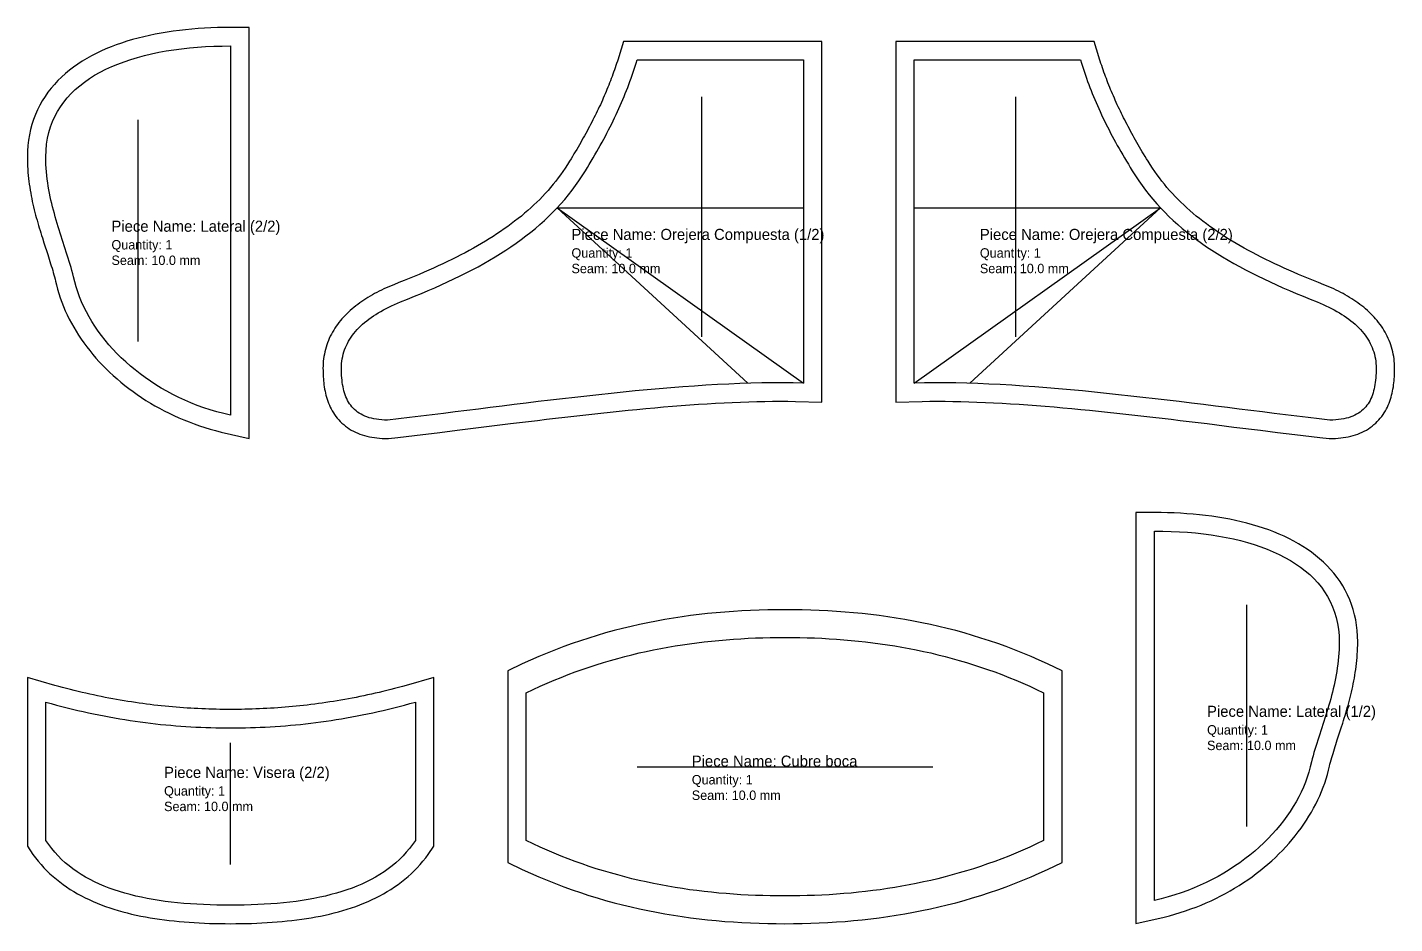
# Model space of a CAD drawing. Extents: x 0 to 74, y 0 to 89.5.
# Drawn here: x 0 to 74, y 41 to 89.5 of the extents above; entities that cross this region are included whole.
import ezdxf

# ---------------------------------------------------------------- set-up
doc = ezdxf.new("R2010")
doc.units = 0
for name, color, linetype in [('1', 7, 'Continuous'), ('4', 1, 'Continuous'), ('7', 3, 'Continuous'), ('8', 5, 'Continuous')]:
    doc.layers.add(name, color=color, linetype=linetype)

# ---------------------------------------------------------------- blocks, each defined once
blk = doc.blocks.new('PIECE_4_VISERA_2')
at = {"layer": '1'}
blk.add_lwpolyline([(11.778, 11.608), (11.588, 11.605), (11.393, 11.602), (11.192, 11.601), (11, 11.6), (10.808, 11.601), (10.608, 11.602), (10.412, 11.605), (10.222, 11.608), (10.026, 11.613), (9.824, 11.619), (9.634, 11.625), (9.437, 11.633), (9.234, 11.643), (9.037, 11.653), (8.845, 11.664), (8.642, 11.676), (8.444, 11.69), (8.245, 11.704), (8.052, 11.72), (7.854, 11.737), (7.649, 11.755), (7.649, 11.755), (7.454, 11.774), (7.249, 11.795), (7.054, 11.816), (6.851, 11.84), (6.653, 11.863), (6.446, 11.89), (6.247, 11.916), (6.047, 11.944), (5.845, 11.973), (5.636, 12.004), (5.432, 12.036), (5.235, 12.068), (5.031, 12.103), (4.82, 12.139), (4.619, 12.176), (4.416, 12.214), (4.204, 12.255), (4, 12.296), (3.797, 12.338), (3.797, 12.338), (3.583, 12.383), (3.382, 12.427), (3.171, 12.474), (2.959, 12.523), (2.756, 12.572), (2.54, 12.624), (2.336, 12.675), (2.125, 12.73), (1.908, 12.787), (1.703, 12.842), (1.49, 12.901), (0, 13.322), (0, 4.188), (0.302, 3.751), (0.442, 3.563), (0.588, 3.38), (0.739, 3.202), (0.896, 3.031), (1.057, 2.865), (1.224, 2.705), (1.395, 2.55), (1.572, 2.401), (1.753, 2.257), (1.938, 2.119), (2.128, 1.987), (2.321, 1.859), (2.519, 1.737), (2.72, 1.62), (2.925, 1.508), (3.134, 1.402), (3.346, 1.3), (3.562, 1.202), (3.781, 1.11), (4.003, 1.022), (4.228, 0.938), (4.457, 0.859), (4.688, 0.783), (4.922, 0.712), (5.159, 0.645), (5.399, 0.582), (5.642, 0.523), (5.887, 0.467), (6.135, 0.415), (6.386, 0.367), (6.639, 0.322), (6.895, 0.28), (7.153, 0.241), (7.414, 0.206), (7.677, 0.174), (7.942, 0.145), (8.209, 0.118), (8.479, 0.095), (8.751, 0.074), (9.025, 0.056), (9.301, 0.041), (9.58, 0.028), (9.86, 0.018), (10.142, 0.01), (10.426, 0.004), (10.712, 0.001), (11, 0), (11.288, 0.001), (11.574, 0.004), (11.858, 0.01), (12.14, 0.018), (12.42, 0.028), (12.699, 0.041), (12.975, 0.056), (13.249, 0.074), (13.521, 0.095), (13.791, 0.118), (14.058, 0.145), (14.323, 0.174), (14.586, 0.206), (14.847, 0.241), (15.105, 0.28), (15.361, 0.322), (15.614, 0.367), (15.865, 0.415), (16.113, 0.467), (16.358, 0.523), (16.601, 0.582), (16.841, 0.645), (17.078, 0.712), (17.312, 0.783), (17.544, 0.859), (17.772, 0.938), (17.997, 1.022), (18.219, 1.11), (18.438, 1.202), (18.654, 1.3), (18.866, 1.402), (19.075, 1.508), (19.28, 1.62), (19.481, 1.737), (19.679, 1.859), (19.873, 1.987), (20.062, 2.119), (20.247, 2.257), (20.428, 2.401), (20.605, 2.55), (20.776, 2.705), (20.943, 2.865), (21.105, 3.031), (21.261, 3.202), (21.412, 3.38), (21.558, 3.563), (21.698, 3.751), (22, 4.188), (22, 13.322), (20.51, 12.901), (20.297, 12.842), (20.092, 12.787), (19.875, 12.73), (19.664, 12.675), (19.46, 12.624), (19.245, 12.572), (19.041, 12.523), (18.829, 12.474), (18.618, 12.427), (18.417, 12.383), (18.204, 12.338), (18.204, 12.338), (18, 12.296), (17.796, 12.255), (17.584, 12.214), (17.381, 12.176), (17.18, 12.139), (16.969, 12.103), (16.765, 12.068), (16.568, 12.036), (16.364, 12.004), (16.155, 11.973), (15.953, 11.944), (15.753, 11.916), (15.555, 11.89), (15.347, 11.863), (15.149, 11.84), (14.946, 11.816), (14.751, 11.795), (14.545, 11.774), (14.351, 11.755), (14.351, 11.755), (14.146, 11.737), (13.948, 11.72), (13.755, 11.704), (13.556, 11.69), (13.358, 11.676), (13.155, 11.664), (12.963, 11.653), (12.766, 11.643), (12.563, 11.633), (12.366, 11.625), (12.176, 11.619), (11.974, 11.613)], close=True, dxfattribs=at)
at = {"layer": '4'}
blk.add_lwpolyline([(21, 4.5), (20.846, 4.279), (20.683, 4.067), (20.511, 3.864), (20.331, 3.669), (20.143, 3.482), (19.947, 3.303), (19.743, 3.132), (19.531, 2.969), (19.311, 2.814), (19.084, 2.666), (18.849, 2.526), (18.607, 2.393), (18.359, 2.266), (18.103, 2.147), (17.84, 2.035), (17.571, 1.929), (17.295, 1.83), (17.012, 1.738), (16.724, 1.651), (16.429, 1.571), (16.129, 1.496), (15.822, 1.428), (15.51, 1.365), (15.193, 1.307), (14.87, 1.255), (14.541, 1.209), (14.208, 1.167), (13.869, 1.131), (13.526, 1.099), (13.178, 1.072), (12.826, 1.049), (12.469, 1.031), (12.108, 1.017), (11.742, 1.008), (11.373, 1.002), (11, 1), (10.627, 1.002), (10.258, 1.008), (9.892, 1.017), (9.531, 1.031), (9.174, 1.049), (8.822, 1.072), (8.474, 1.099), (8.131, 1.131), (7.792, 1.167), (7.459, 1.209), (7.13, 1.255), (6.807, 1.307), (6.49, 1.365), (6.178, 1.428), (5.871, 1.496), (5.571, 1.571), (5.276, 1.651), (4.988, 1.738), (4.705, 1.83), (4.429, 1.929), (4.16, 2.035), (3.897, 2.147), (3.641, 2.266), (3.393, 2.393), (3.151, 2.526), (2.916, 2.666), (2.689, 2.814), (2.469, 2.969), (2.257, 3.132), (2.053, 3.303), (1.857, 3.482), (1.669, 3.669), (1.489, 3.864), (1.317, 4.067), (1.154, 4.279), (1, 4.5), (1, 12), (1.291, 11.918), (1.581, 11.839), (1.871, 11.762), (2.159, 11.689), (2.447, 11.618), (2.734, 11.549), (3.02, 11.483), (3.305, 11.42), (3.589, 11.359), (3.873, 11.301), (4.155, 11.246), (4.437, 11.193), (4.718, 11.142), (4.998, 11.094), (5.278, 11.048), (5.557, 11.005), (5.835, 10.964), (6.113, 10.925), (6.389, 10.889), (6.665, 10.855), (6.941, 10.823), (7.215, 10.793), (7.49, 10.766), (7.763, 10.741), (8.036, 10.718), (8.308, 10.697), (8.58, 10.678), (8.851, 10.661), (9.121, 10.647), (9.391, 10.634), (9.661, 10.624), (9.929, 10.615), (10.198, 10.608), (10.466, 10.604), (10.733, 10.601), (11, 10.6), (11.267, 10.601), (11.534, 10.604), (11.802, 10.608), (12.071, 10.615), (12.339, 10.624), (12.609, 10.634), (12.879, 10.647), (13.149, 10.661), (13.42, 10.678), (13.692, 10.697), (13.964, 10.718), (14.237, 10.741), (14.51, 10.766), (14.785, 10.793), (15.059, 10.823), (15.335, 10.855), (15.611, 10.889), (15.888, 10.925), (16.165, 10.964), (16.443, 11.005), (16.722, 11.048), (17.002, 11.094), (17.282, 11.142), (17.563, 11.193), (17.845, 11.246), (18.127, 11.301), (18.411, 11.359), (18.695, 11.42), (18.98, 11.483), (19.266, 11.549), (19.553, 11.618), (19.841, 11.689), (20.129, 11.762), (20.419, 11.839), (20.709, 11.918), (21, 12)], close=True, dxfattribs=at)
at = {"layer": '7'}
blk.add_line((11, 3.2), (11, 9.8), dxfattribs=at)
at = {"layer": '8'}
for s, height, p in [('Piece Name: Visera (2/2)', 0.6, (7.4, 7.894)), ('Quantity: 1', 0.51, (7.4, 6.934)), ('Seam: 10.0 mm', 0.51, (7.4, 6.094))]:
    blk.add_text(s, height=height, dxfattribs=at).set_placement(p)
blk = doc.blocks.new('PIECE_5_CUBRE_BOCA')
at = {"layer": '1'}
blk.add_lwpolyline([(14.466, -1.498), (14.931, -1.49), (15.396, -1.478), (15.861, -1.46), (16.326, -1.437), (16.79, -1.408), (17.254, -1.374), (17.718, -1.334), (18.181, -1.289), (18.644, -1.237), (19.106, -1.179), (19.568, -1.115), (20.03, -1.045), (20.491, -0.968), (20.951, -0.885), (21.411, -0.795), (21.871, -0.698), (22.329, -0.594), (22.787, -0.484), (23.244, -0.365), (23.701, -0.24), (24.157, -0.107), (24.611, 0.033), (25.065, 0.181), (25.518, 0.336), (25.97, 0.5), (26.421, 0.671), (26.871, 0.851), (27.32, 1.039), (27.767, 1.235), (28.214, 1.439), (29, 1.816), (29, 12.184), (28.214, 12.561), (27.767, 12.765), (27.32, 12.961), (26.871, 13.149), (26.421, 13.329), (25.97, 13.5), (25.518, 13.664), (25.065, 13.819), (24.611, 13.967), (24.157, 14.107), (23.701, 14.24), (23.244, 14.366), (22.787, 14.484), (22.329, 14.594), (21.871, 14.698), (21.411, 14.795), (20.951, 14.885), (20.491, 14.968), (20.03, 15.045), (19.568, 15.115), (19.106, 15.179), (18.644, 15.237), (18.181, 15.289), (17.718, 15.334), (17.254, 15.374), (16.79, 15.408), (16.326, 15.437), (15.861, 15.46), (15.396, 15.478), (14.931, 15.49), (14.466, 15.498), (14, 15.5), (13.534, 15.498), (13.069, 15.49), (12.604, 15.478), (12.139, 15.46), (11.675, 15.437), (11.21, 15.408), (10.746, 15.374), (10.283, 15.334), (9.819, 15.289), (9.356, 15.237), (8.894, 15.179), (8.432, 15.115), (7.97, 15.045), (7.509, 14.968), (7.049, 14.885), (6.589, 14.795), (6.129, 14.698), (5.671, 14.594), (5.213, 14.484), (4.756, 14.366), (4.299, 14.24), (3.844, 14.107), (3.389, 13.967), (2.935, 13.819), (2.482, 13.664), (2.03, 13.5), (1.579, 13.329), (1.129, 13.149), (0.68, 12.961), (0.233, 12.765), (-0.214, 12.561), (-1, 12.184), (-1, 1.816), (-0.214, 1.439), (0.233, 1.235), (0.68, 1.039), (1.129, 0.851), (1.579, 0.671), (2.03, 0.5), (2.482, 0.336), (2.935, 0.181), (3.389, 0.033), (3.844, -0.107), (4.299, -0.24), (4.756, -0.365), (5.213, -0.484), (5.671, -0.594), (6.129, -0.698), (6.589, -0.795), (7.049, -0.885), (7.509, -0.968), (7.97, -1.045), (8.432, -1.115), (8.894, -1.179), (9.356, -1.237), (9.819, -1.289), (10.283, -1.334), (10.746, -1.374), (11.21, -1.408), (11.675, -1.437), (12.139, -1.46), (12.604, -1.478), (13.069, -1.49), (13.534, -1.498), (14, -1.5)], close=True, dxfattribs=at)
at = {"layer": '4'}
blk.add_lwpolyline([(0, 3), (0, 11), (0.375, 11.18), (0.752, 11.354), (1.129, 11.521), (1.507, 11.682), (1.886, 11.837), (2.266, 11.986), (2.647, 12.129), (3.029, 12.266), (3.411, 12.397), (3.794, 12.522), (4.178, 12.642), (4.563, 12.756), (4.949, 12.864), (5.335, 12.967), (5.722, 13.064), (6.11, 13.156), (6.498, 13.243), (6.888, 13.325), (7.277, 13.402), (7.668, 13.473), (8.059, 13.54), (8.451, 13.602), (8.844, 13.659), (9.237, 13.711), (9.631, 13.759), (10.025, 13.802), (10.42, 13.841), (10.816, 13.875), (11.212, 13.905), (11.609, 13.931), (12.006, 13.952), (12.404, 13.97), (12.802, 13.983), (13.201, 13.992), (13.6, 13.998), (14, 14), (14.4, 13.998), (14.799, 13.992), (15.198, 13.983), (15.596, 13.97), (15.994, 13.952), (16.391, 13.931), (16.788, 13.905), (17.184, 13.875), (17.58, 13.841), (17.975, 13.802), (18.369, 13.759), (18.763, 13.711), (19.156, 13.659), (19.549, 13.602), (19.941, 13.54), (20.332, 13.473), (20.723, 13.402), (21.113, 13.325), (21.502, 13.243), (21.89, 13.156), (22.278, 13.064), (22.665, 12.967), (23.051, 12.864), (23.437, 12.756), (23.822, 12.642), (24.206, 12.522), (24.589, 12.397), (24.971, 12.266), (25.353, 12.129), (25.734, 11.986), (26.114, 11.837), (26.493, 11.682), (26.871, 11.521), (27.248, 11.354), (27.625, 11.18), (28, 11), (28, 3), (27.625, 2.82), (27.248, 2.646), (26.871, 2.479), (26.493, 2.318), (26.114, 2.163), (25.734, 2.014), (25.353, 1.871), (24.971, 1.734), (24.589, 1.603), (24.206, 1.478), (23.822, 1.358), (23.437, 1.244), (23.051, 1.136), (22.665, 1.033), (22.278, 0.936), (21.89, 0.844), (21.502, 0.757), (21.113, 0.675), (20.723, 0.598), (20.332, 0.527), (19.941, 0.46), (19.549, 0.398), (19.156, 0.341), (18.763, 0.289), (18.369, 0.241), (17.975, 0.198), (17.58, 0.159), (17.184, 0.125), (16.788, 0.095), (16.391, 0.069), (15.994, 0.048), (15.596, 0.03), (15.198, 0.017), (14.799, 0.008), (14.4, 0.002), (14, 0), (13.6, 0.002), (13.201, 0.008), (12.802, 0.017), (12.404, 0.03), (12.006, 0.048), (11.609, 0.069), (11.212, 0.095), (10.816, 0.125), (10.42, 0.159), (10.025, 0.198), (9.631, 0.241), (9.237, 0.289), (8.844, 0.341), (8.451, 0.398), (8.059, 0.46), (7.668, 0.527), (7.277, 0.598), (6.888, 0.675), (6.498, 0.757), (6.11, 0.844), (5.722, 0.936), (5.335, 1.033), (4.949, 1.136), (4.563, 1.244), (4.178, 1.358), (3.794, 1.478), (3.411, 1.603), (3.029, 1.734), (2.647, 1.871), (2.266, 2.014), (1.886, 2.163), (1.507, 2.318), (1.129, 2.479), (0.752, 2.646), (0.375, 2.82)], close=True, dxfattribs=at)
at = {"layer": '7'}
blk.add_line((6, 7), (22, 7), dxfattribs=at)
at = {"layer": '8'}
for s, height, p in [('Piece Name: Cubre boca', 0.6, (8.96, 7)), ('Quantity: 1', 0.51, (8.96, 6.04)), ('Seam: 10.0 mm', 0.51, (8.96, 5.2))]:
    blk.add_text(s, height=height, dxfattribs=at).set_placement(p)
blk = doc.blocks.new('PIECE_6_LATERAL_1')
at = {"layer": '1'}
blk.add_lwpolyline([(0.518, -0.906), (0.815, -0.83), (1.109, -0.747), (1.4, -0.659), (1.687, -0.565), (1.97, -0.466), (2.249, -0.361), (2.525, -0.251), (2.796, -0.135), (3.064, -0.015), (3.328, 0.111), (3.587, 0.241), (3.842, 0.376), (4.093, 0.516), (4.339, 0.661), (4.581, 0.81), (4.819, 0.963), (5.051, 1.12), (5.28, 1.282), (5.503, 1.447), (5.721, 1.616), (5.935, 1.79), (6.143, 1.966), (6.347, 2.147), (6.545, 2.331), (6.738, 2.518), (6.926, 2.708), (7.108, 2.902), (7.285, 3.099), (7.456, 3.298), (7.622, 3.501), (7.782, 3.706), (7.936, 3.914), (8.084, 4.125), (8.226, 4.338), (8.362, 4.554), (8.492, 4.772), (8.615, 4.992), (8.732, 5.214), (8.843, 5.438), (8.947, 5.664), (9.044, 5.892), (9.134, 6.122), (9.217, 6.353), (9.294, 6.586), (9.363, 6.82), (9.424, 7.056), (9.473, 7.268), (9.499, 7.369), (9.531, 7.493), (9.562, 7.604), (9.597, 7.729), (9.63, 7.841), (9.665, 7.961), (9.703, 8.087), (9.703, 8.087), (9.739, 8.204), (9.778, 8.327), (9.778, 8.327), (9.816, 8.449), (9.897, 8.699), (10.105, 9.34), (10.189, 9.603), (10.231, 9.736), (10.273, 9.87), (10.315, 10.006), (10.356, 10.143), (10.397, 10.28), (10.437, 10.419), (10.477, 10.56), (10.516, 10.701), (10.555, 10.844), (10.592, 10.989), (10.628, 11.134), (10.664, 11.281), (10.698, 11.429), (10.731, 11.578), (10.762, 11.729), (10.792, 11.882), (10.82, 12.036), (10.847, 12.191), (10.872, 12.348), (10.895, 12.507), (10.916, 12.666), (10.935, 12.827), (10.952, 12.991), (10.966, 13.155), (10.978, 13.321), (10.987, 13.488), (10.994, 13.657), (10.999, 13.828), (11, 14.007), (10.993, 14.305), (10.973, 14.605), (10.939, 14.899), (10.891, 15.188), (10.83, 15.471), (10.755, 15.748), (10.667, 16.019), (10.567, 16.282), (10.454, 16.54), (10.328, 16.789), (10.191, 17.031), (10.043, 17.265), (9.883, 17.491), (9.714, 17.71), (9.534, 17.92), (9.344, 18.122), (9.146, 18.316), (8.939, 18.502), (8.724, 18.68), (8.501, 18.85), (8.271, 19.012), (8.033, 19.167), (7.788, 19.315), (7.536, 19.456), (7.279, 19.589), (7.015, 19.716), (6.744, 19.836), (6.469, 19.949), (6.187, 20.056), (5.901, 20.157), (5.608, 20.251), (5.311, 20.34), (5.009, 20.422), (4.702, 20.498), (4.391, 20.569), (4.075, 20.634), (3.755, 20.694), (3.431, 20.748), (3.103, 20.797), (2.771, 20.84), (2.436, 20.878), (2.097, 20.911), (1.755, 20.938), (1.41, 20.961), (1.061, 20.978), (0.71, 20.99), (0.356, 20.998), (-1, 21.007), (-1, -1.26)], close=True, dxfattribs=at)
at = {"layer": '4'}
blk.add_lwpolyline([(0, 0), (0, 20), (0.456, 19.996), (0.907, 19.983), (1.352, 19.962), (1.791, 19.933), (2.224, 19.894), (2.65, 19.847), (3.069, 19.791), (3.48, 19.727), (3.883, 19.653), (4.277, 19.57), (4.662, 19.479), (5.037, 19.378), (5.402, 19.268), (5.757, 19.148), (6.101, 19.019), (6.433, 18.881), (6.754, 18.733), (7.062, 18.575), (7.358, 18.408), (7.641, 18.23), (7.909, 18.043), (8.164, 17.846), (8.404, 17.639), (8.63, 17.422), (8.839, 17.195), (9.033, 16.957), (9.211, 16.709), (9.372, 16.451), (9.515, 16.182), (9.641, 15.903), (9.749, 15.613), (9.838, 15.312), (9.908, 15), (9.959, 14.678), (9.99, 14.344), (10, 14), (9.998, 13.793), (9.991, 13.588), (9.98, 13.385), (9.965, 13.184), (9.946, 12.986), (9.924, 12.789), (9.898, 12.595), (9.868, 12.402), (9.836, 12.211), (9.801, 12.022), (9.763, 11.834), (9.722, 11.648), (9.679, 11.464), (9.635, 11.281), (9.588, 11.099), (9.539, 10.919), (9.489, 10.74), (9.438, 10.562), (9.385, 10.386), (9.331, 10.211), (9.277, 10.036), (9.222, 9.863), (9.167, 9.69), (9.111, 9.519), (9.056, 9.348), (9, 9.177), (8.945, 9.008), (8.891, 8.839), (8.837, 8.67), (8.785, 8.502), (8.733, 8.335), (8.683, 8.167), (8.635, 8), (8.588, 7.833), (8.543, 7.667), (8.5, 7.5), (8.436, 7.225), (8.359, 6.951), (8.272, 6.678), (8.172, 6.407), (8.062, 6.136), (7.94, 5.868), (7.807, 5.602), (7.664, 5.338), (7.509, 5.077), (7.345, 4.818), (7.17, 4.563), (6.985, 4.311), (6.79, 4.063), (6.586, 3.819), (6.372, 3.579), (6.149, 3.344), (5.916, 3.113), (5.675, 2.888), (5.425, 2.667), (5.166, 2.453), (4.899, 2.244), (4.623, 2.041), (4.34, 1.845), (4.048, 1.656), (3.749, 1.473), (3.442, 1.298), (3.128, 1.13), (2.807, 0.97), (2.479, 0.817), (2.144, 0.674), (1.802, 0.538), (1.454, 0.412), (1.099, 0.295), (0.739, 0.187), (0.372, 0.088)], close=True, dxfattribs=at)
at = {"layer": '7'}
blk.add_line((5, 4), (5, 16), dxfattribs=at)
at = {"layer": '8'}
for s, height, p in [('Piece Name: Lateral (1/2)', 0.6, (2.847, 9.938)), ('Quantity: 1', 0.51, (2.847, 8.978)), ('Seam: 10.0 mm', 0.51, (2.847, 8.138))]:
    blk.add_text(s, height=height, dxfattribs=at).set_placement(p)
blk = doc.blocks.new('PIECE_7_LATERAL_2')
at = {"layer": '1'}
blk.add_lwpolyline([(10.482, 0.354), (12, 0), (12, 22.267), (10.644, 22.258), (10.29, 22.251), (9.939, 22.238), (9.591, 22.221), (9.245, 22.199), (8.903, 22.171), (8.564, 22.138), (8.229, 22.1), (7.897, 22.057), (7.569, 22.008), (7.245, 21.954), (6.925, 21.895), (6.609, 21.83), (6.298, 21.759), (5.991, 21.682), (5.689, 21.6), (5.392, 21.512), (5.1, 21.417), (4.813, 21.316), (4.531, 21.21), (4.256, 21.096), (3.985, 20.976), (3.721, 20.85), (3.464, 20.716), (3.212, 20.576), (2.967, 20.428), (2.73, 20.273), (2.499, 20.11), (2.276, 19.94), (2.061, 19.762), (1.854, 19.576), (1.656, 19.382), (1.466, 19.18), (1.287, 18.97), (1.117, 18.752), (0.958, 18.526), (0.809, 18.292), (0.672, 18.05), (0.547, 17.8), (0.434, 17.543), (0.333, 17.279), (0.245, 17.009), (0.17, 16.732), (0.109, 16.448), (0.062, 16.159), (0.027, 15.865), (0.007, 15.565), (0, 15.267), (0.002, 15.088), (0.006, 14.918), (0.013, 14.749), (0.022, 14.581), (0.034, 14.415), (0.048, 14.251), (0.065, 14.088), (0.084, 13.926), (0.105, 13.767), (0.128, 13.608), (0.153, 13.451), (0.18, 13.296), (0.208, 13.142), (0.238, 12.99), (0.269, 12.839), (0.302, 12.689), (0.336, 12.541), (0.372, 12.394), (0.408, 12.249), (0.445, 12.104), (0.484, 11.962), (0.523, 11.82), (0.563, 11.68), (0.603, 11.541), (0.644, 11.403), (0.686, 11.266), (0.727, 11.131), (0.769, 10.997), (0.812, 10.863), (0.895, 10.601), (1.104, 9.96), (1.184, 9.709), (1.223, 9.587), (1.223, 9.587), (1.261, 9.464), (1.297, 9.347), (1.297, 9.347), (1.335, 9.222), (1.371, 9.102), (1.403, 8.989), (1.438, 8.864), (1.469, 8.754), (1.502, 8.629), (1.527, 8.528), (1.576, 8.316), (1.637, 8.081), (1.706, 7.846), (1.783, 7.614), (1.866, 7.382), (1.956, 7.153), (2.054, 6.925), (2.157, 6.699), (2.268, 6.474), (2.385, 6.252), (2.508, 6.032), (2.638, 5.814), (2.774, 5.599), (2.916, 5.386), (3.064, 5.175), (3.218, 4.967), (3.378, 4.762), (3.544, 4.559), (3.715, 4.359), (3.892, 4.162), (4.074, 3.969), (4.262, 3.778), (4.455, 3.591), (4.653, 3.407), (4.857, 3.227), (5.065, 3.05), (5.279, 2.877), (5.497, 2.707), (5.721, 2.542), (5.949, 2.38), (6.182, 2.223), (6.419, 2.07), (6.661, 1.921), (6.907, 1.777), (7.158, 1.637), (7.413, 1.502), (7.672, 1.371), (7.936, 1.246), (8.204, 1.125), (8.475, 1.009), (8.751, 0.899), (9.03, 0.794), (9.313, 0.695), (9.601, 0.601), (9.891, 0.513), (10.185, 0.431)], close=True, dxfattribs=at)
at = {"layer": '4'}
blk.add_lwpolyline([(11, 1.26), (10.628, 1.349), (10.261, 1.447), (9.901, 1.555), (9.546, 1.672), (9.198, 1.799), (8.857, 1.934), (8.522, 2.078), (8.193, 2.23), (7.872, 2.39), (7.558, 2.558), (7.251, 2.733), (6.952, 2.916), (6.66, 3.105), (6.377, 3.302), (6.101, 3.504), (5.834, 3.713), (5.575, 3.928), (5.325, 4.148), (5.084, 4.373), (4.851, 4.604), (4.628, 4.839), (4.414, 5.079), (4.21, 5.323), (4.015, 5.572), (3.83, 5.823), (3.655, 6.079), (3.491, 6.337), (3.337, 6.598), (3.193, 6.862), (3.06, 7.128), (2.938, 7.397), (2.828, 7.667), (2.728, 7.939), (2.641, 8.212), (2.564, 8.486), (2.5, 8.76), (2.457, 8.927), (2.412, 9.094), (2.366, 9.261), (2.317, 9.428), (2.267, 9.595), (2.215, 9.763), (2.163, 9.931), (2.109, 10.099), (2.055, 10.268), (2, 10.438), (1.945, 10.608), (1.889, 10.779), (1.833, 10.951), (1.778, 11.123), (1.723, 11.297), (1.669, 11.471), (1.615, 11.646), (1.563, 11.823), (1.511, 12.001), (1.461, 12.179), (1.412, 12.36), (1.366, 12.541), (1.321, 12.724), (1.278, 12.909), (1.237, 13.095), (1.199, 13.282), (1.164, 13.471), (1.132, 13.662), (1.102, 13.855), (1.076, 14.05), (1.054, 14.246), (1.035, 14.445), (1.02, 14.646), (1.009, 14.848), (1.002, 15.053), (1, 15.26), (1.01, 15.605), (1.041, 15.938), (1.092, 16.261), (1.162, 16.572), (1.251, 16.873), (1.359, 17.163), (1.485, 17.443), (1.628, 17.711), (1.789, 17.97), (1.967, 18.218), (2.161, 18.455), (2.37, 18.683), (2.596, 18.9), (2.836, 19.107), (3.091, 19.304), (3.359, 19.491), (3.642, 19.668), (3.938, 19.835), (4.246, 19.993), (4.567, 20.141), (4.899, 20.279), (5.243, 20.408), (5.598, 20.528), (5.963, 20.638), (6.338, 20.739), (6.723, 20.831), (7.117, 20.914), (7.52, 20.987), (7.931, 21.052), (8.35, 21.108), (8.776, 21.155), (9.209, 21.193), (9.648, 21.223), (10.093, 21.244), (10.544, 21.256), (11, 21.26)], close=True, dxfattribs=at)
at = {"layer": '7'}
blk.add_line((6, 5.26), (6, 17.26), dxfattribs=at)
at = {"layer": '8'}
for s, height, p in [('Piece Name: Lateral (2/2)', 0.6, (4.553, 11.199)), ('Quantity: 1', 0.51, (4.553, 10.239)), ('Seam: 10.0 mm', 0.51, (4.553, 9.399))]:
    blk.add_text(s, height=height, dxfattribs=at).set_placement(p)
blk = doc.blocks.new('PIECE_8_OREJERA_COMPUESTA_1')
at = {"layer": '1'}
blk.add_lwpolyline([(3.056, -0.943), (3.502, -0.89), (3.954, -0.836), (4.409, -0.782), (4.869, -0.726), (5.333, -0.669), (6.269, -0.553), (7.697, -0.374), (9.147, -0.194), (9.633, -0.134), (10.122, -0.074), (10.611, -0.015), (11.099, 0.044), (11.59, 0.102), (12.083, 0.16), (12.574, 0.217), (13.063, 0.272), (13.556, 0.327), (14.044, 0.381), (14.535, 0.433), (14.535, 0.433), (15.021, 0.484), (15.511, 0.533), (15.993, 0.58), (16.476, 0.626), (16.961, 0.67), (17.436, 0.712), (17.916, 0.752), (18.39, 0.789), (18.855, 0.824), (19.327, 0.857), (19.786, 0.886), (20.25, 0.913), (20.704, 0.938), (21.151, 0.959), (21.604, 0.978), (22.043, 0.993), (22.475, 1.004), (22.911, 1.013), (23.329, 1.018), (23.751, 1.019), (24.164, 1.017), (24.57, 1.011), (26, 0.974), (26, 20.5), (15.258, 20.5), (15.005, 19.666), (14.968, 19.547), (14.933, 19.435), (14.893, 19.311), (14.853, 19.193), (14.815, 19.08), (14.773, 18.957), (14.731, 18.839), (14.689, 18.722), (14.646, 18.604), (14.602, 18.487), (14.558, 18.37), (14.514, 18.258), (14.466, 18.135), (14.419, 18.018), (14.371, 17.901), (14.324, 17.789), (14.272, 17.666), (14.272, 17.666), (14.222, 17.549), (14.17, 17.431), (14.12, 17.319), (14.065, 17.195), (14.011, 17.077), (13.956, 16.959), (13.9, 16.841), (13.843, 16.722), (13.785, 16.603), (13.727, 16.484), (13.667, 16.365), (13.609, 16.25), (13.545, 16.125), (13.483, 16.005), (13.422, 15.889), (13.355, 15.764), (13.292, 15.646), (13.223, 15.52), (13.156, 15.399), (13.09, 15.28), (13.018, 15.153), (12.951, 15.034), (12.95, 15.034), (12.877, 14.906), (12.877, 14.906), (12.807, 14.785), (12.807, 14.785), (12.731, 14.657), (12.657, 14.531), (12.584, 14.409), (12.505, 14.279), (12.505, 14.279), (12.427, 14.152), (12.349, 14.025), (12.229, 13.832), (12.109, 13.647), (11.985, 13.463), (11.861, 13.287), (11.729, 13.109), (11.601, 12.943), (11.461, 12.768), (11.321, 12.599), (11.18, 12.436), (11.032, 12.272), (10.884, 12.114), (10.728, 11.953), (10.573, 11.799), (10.414, 11.647), (10.245, 11.49), (10.085, 11.348), (9.908, 11.195), (9.735, 11.05), (9.559, 10.908), (9.374, 10.764), (9.19, 10.625), (9.002, 10.487), (8.81, 10.35), (8.614, 10.216), (8.414, 10.082), (8.208, 9.948), (8.003, 9.819), (7.794, 9.69), (7.574, 9.558), (7.366, 9.438), (7.141, 9.31), (6.91, 9.183), (6.69, 9.065), (6.453, 8.941), (6.219, 8.821), (5.975, 8.699), (5.741, 8.585), (5.49, 8.465), (5.24, 8.348), (4.984, 8.231), (4.733, 8.119), (4.473, 8.005), (4.203, 7.889), (3.942, 7.779), (3.665, 7.664), (3.665, 7.664), (3.397, 7.554), (3.397, 7.554), (3.114, 7.441), (2.828, 7.328), (2.692, 7.273), (2.558, 7.216), (2.426, 7.158), (2.295, 7.099), (2.166, 7.037), (2.04, 6.975), (1.915, 6.911), (1.792, 6.846), (1.671, 6.779), (1.552, 6.711), (1.435, 6.641), (1.32, 6.569), (1.207, 6.496), (1.096, 6.421), (0.988, 6.345), (0.882, 6.267), (0.777, 6.187), (0.675, 6.105), (0.576, 6.022), (0.478, 5.936), (0.383, 5.849), (0.291, 5.76), (0.2, 5.669), (0.113, 5.576), (0.028, 5.481), (-0.054, 5.384), (-0.134, 5.285), (-0.21, 5.184), (-0.284, 5.081), (-0.354, 4.976), (-0.421, 4.869), (-0.485, 4.76), (-0.545, 4.649), (-0.603, 4.536), (-0.657, 4.421), (-0.706, 4.305), (-0.753, 4.187), (-0.795, 4.067), (-0.834, 3.946), (-0.869, 3.823), (-0.899, 3.698), (-0.926, 3.573), (-0.949, 3.447), (-0.967, 3.319), (-0.982, 3.191), (-0.992, 3.061), (-0.998, 2.931), (-1, 2.805), (-0.999, 2.687), (-0.997, 2.575), (-0.993, 2.462), (-0.987, 2.35), (-0.98, 2.238), (-0.97, 2.126), (-0.959, 2.015), (-0.945, 1.904), (-0.929, 1.793), (-0.91, 1.682), (-0.889, 1.571), (-0.865, 1.462), (-0.838, 1.353), (-0.808, 1.243), (-0.775, 1.134), (-0.738, 1.026), (-0.698, 0.919), (-0.654, 0.813), (-0.606, 0.707), (-0.553, 0.602), (-0.497, 0.499), (-0.436, 0.397), (-0.37, 0.298), (-0.3, 0.2), (-0.225, 0.104), (-0.146, 0.011), (-0.062, -0.078), (0.027, -0.164), (0.12, -0.248), (0.217, -0.326), (0.319, -0.401), (0.424, -0.472), (0.532, -0.538), (0.645, -0.6), (0.76, -0.657), (0.879, -0.71), (1, -0.758), (1.125, -0.801), (1.251, -0.84), (1.38, -0.875), (1.512, -0.905), (1.646, -0.93), (1.782, -0.952), (1.92, -0.97), (2.062, -0.983), (2.205, -0.993), (2.351, -0.998), (2.551, -1.001)], close=True, dxfattribs=at)
at = {"layer": '4'}
blk.add_lwpolyline([(16, 19.5), (25, 19.5), (25, 2), (24.453, 2.013), (23.894, 2.019), (23.326, 2.018), (22.747, 2.01), (22.159, 1.997), (21.563, 1.977), (20.958, 1.951), (20.346, 1.92), (19.727, 1.884), (19.101, 1.843), (18.47, 1.798), (17.833, 1.748), (17.192, 1.694), (16.547, 1.637), (15.898, 1.576), (15.247, 1.512), (14.593, 1.445), (13.938, 1.375), (13.281, 1.303), (12.623, 1.229), (11.966, 1.153), (11.309, 1.076), (10.654, 0.998), (10, 0.919), (9.348, 0.839), (8.7, 0.758), (8.055, 0.678), (7.414, 0.598), (6.777, 0.519), (6.146, 0.44), (5.52, 0.362), (4.901, 0.286), (4.289, 0.211), (3.684, 0.139), (3.088, 0.068), (2.5, 0), (2.337, 0.003), (2.18, 0.011), (2.031, 0.025), (1.888, 0.043), (1.751, 0.067), (1.62, 0.096), (1.496, 0.13), (1.378, 0.169), (1.266, 0.213), (1.159, 0.261), (1.058, 0.313), (0.963, 0.37), (0.873, 0.432), (0.788, 0.497), (0.709, 0.567), (0.634, 0.641), (0.565, 0.719), (0.5, 0.8), (0.44, 0.885), (0.384, 0.974), (0.333, 1.066), (0.286, 1.162), (0.243, 1.261), (0.204, 1.363), (0.169, 1.468), (0.137, 1.576), (0.109, 1.688), (0.085, 1.801), (0.064, 1.918), (0.046, 2.037), (0.032, 2.159), (0.02, 2.283), (0.011, 2.409), (0.005, 2.537), (0.001, 2.668), (0, 2.8), (0.003, 2.932), (0.011, 3.063), (0.025, 3.192), (0.044, 3.319), (0.068, 3.444), (0.098, 3.567), (0.133, 3.688), (0.173, 3.807), (0.219, 3.925), (0.269, 4.041), (0.325, 4.155), (0.385, 4.267), (0.451, 4.377), (0.521, 4.485), (0.596, 4.592), (0.676, 4.696), (0.761, 4.799), (0.85, 4.9), (0.944, 4.999), (1.043, 5.096), (1.146, 5.192), (1.253, 5.285), (1.365, 5.377), (1.481, 5.467), (1.602, 5.555), (1.727, 5.641), (1.856, 5.725), (1.99, 5.807), (2.127, 5.888), (2.269, 5.967), (2.414, 6.044), (2.564, 6.119), (2.717, 6.192), (2.874, 6.263), (3.035, 6.332), (3.2, 6.4), (3.581, 6.55), (3.956, 6.702), (4.325, 6.855), (4.689, 7.009), (5.047, 7.165), (5.399, 7.322), (5.746, 7.481), (6.087, 7.642), (6.422, 7.805), (6.751, 7.97), (7.075, 8.137), (7.393, 8.307), (7.704, 8.48), (8.01, 8.655), (8.311, 8.834), (8.605, 9.015), (8.893, 9.2), (9.175, 9.388), (9.451, 9.579), (9.721, 9.774), (9.985, 9.973), (10.243, 10.175), (10.495, 10.382), (10.741, 10.593), (10.98, 10.808), (11.214, 11.027), (11.441, 11.252), (11.661, 11.481), (11.876, 11.714), (12.084, 11.953), (12.286, 12.197), (12.482, 12.447), (12.671, 12.701), (12.854, 12.962), (13.03, 13.228), (13.2, 13.5), (13.307, 13.675), (13.413, 13.848), (13.517, 14.021), (13.619, 14.193), (13.719, 14.364), (13.817, 14.535), (13.914, 14.705), (14.009, 14.874), (14.102, 15.042), (14.193, 15.21), (14.282, 15.378), (14.37, 15.544), (14.457, 15.711), (14.541, 15.877), (14.624, 16.043), (14.705, 16.208), (14.785, 16.373), (14.863, 16.538), (14.939, 16.702), (15.013, 16.866), (15.087, 17.03), (15.158, 17.194), (15.228, 17.358), (15.296, 17.522), (15.363, 17.686), (15.428, 17.85), (15.492, 18.014), (15.554, 18.178), (15.615, 18.342), (15.675, 18.507), (15.732, 18.672), (15.789, 18.837), (15.844, 19.002), (15.897, 19.168), (15.949, 19.334)], close=True, dxfattribs=at)
for points in [[(11.68, 11.5), (25, 11.5)], [(11.68, 11.5), (22, 2)], [(11.68, 11.5), (25, 2)]]:
    blk.add_lwpolyline(points, dxfattribs=at)
at = {"layer": '7'}
blk.add_line((19.5, 4.5), (19.5, 17.5), dxfattribs=at)
at = {"layer": '8'}
for s, height, p in [('Piece Name: Orejera Compuesta (1/2)', 0.6, (12.449, 9.754)), ('Quantity: 1', 0.51, (12.449, 8.794)), ('Seam: 10.0 mm', 0.51, (12.449, 7.954))]:
    blk.add_text(s, height=height, dxfattribs=at).set_placement(p)
blk = doc.blocks.new('PIECE_9_OREJERA_COMPUESTA_2')
at = {"layer": '1'}
blk.add_lwpolyline([(22.944, 0.058), (23.449, 0), (23.649, 0.003), (23.795, 0.008), (23.938, 0.018), (24.079, 0.031), (24.218, 0.049), (24.354, 0.07), (24.488, 0.096), (24.62, 0.126), (24.749, 0.161), (24.875, 0.199), (25, 0.243), (25.121, 0.291), (25.24, 0.343), (25.355, 0.4), (25.468, 0.462), (25.576, 0.529), (25.681, 0.599), (25.783, 0.674), (25.88, 0.753), (25.973, 0.836), (26.062, 0.923), (26.146, 1.012), (26.225, 1.105), (26.3, 1.2), (26.37, 1.298), (26.436, 1.398), (26.497, 1.5), (26.553, 1.603), (26.605, 1.707), (26.654, 1.814), (26.698, 1.92), (26.738, 2.027), (26.775, 2.135), (26.808, 2.244), (26.838, 2.353), (26.865, 2.462), (26.889, 2.572), (26.91, 2.683), (26.929, 2.794), (26.945, 2.904), (26.959, 3.015), (26.97, 3.127), (26.98, 3.238), (26.987, 3.35), (26.993, 3.463), (26.997, 3.575), (26.999, 3.688), (27, 3.805), (26.998, 3.932), (26.992, 4.062), (26.982, 4.192), (26.967, 4.32), (26.949, 4.448), (26.926, 4.574), (26.9, 4.699), (26.869, 4.824), (26.834, 4.947), (26.795, 5.068), (26.753, 5.188), (26.706, 5.306), (26.657, 5.422), (26.603, 5.537), (26.546, 5.649), (26.485, 5.76), (26.421, 5.87), (26.354, 5.976), (26.284, 6.081), (26.21, 6.184), (26.134, 6.285), (26.054, 6.384), (25.972, 6.482), (25.888, 6.576), (25.8, 6.67), (25.709, 6.761), (25.617, 6.85), (25.522, 6.937), (25.424, 7.023), (25.325, 7.106), (25.223, 7.187), (25.118, 7.268), (25.012, 7.346), (24.904, 7.422), (24.793, 7.497), (24.68, 7.57), (24.565, 7.642), (24.448, 7.711), (24.329, 7.78), (24.208, 7.847), (24.085, 7.912), (23.96, 7.976), (23.834, 8.038), (23.705, 8.099), (23.574, 8.159), (23.442, 8.217), (23.308, 8.274), (23.172, 8.329), (22.886, 8.442), (22.603, 8.555), (22.603, 8.555), (22.335, 8.664), (22.335, 8.665), (22.058, 8.779), (21.797, 8.89), (21.527, 9.006), (21.267, 9.12), (21.016, 9.232), (20.76, 9.349), (20.51, 9.466), (20.259, 9.586), (20.025, 9.7), (19.781, 9.822), (19.547, 9.941), (19.31, 10.066), (19.09, 10.184), (18.859, 10.311), (18.634, 10.438), (18.427, 10.559), (18.206, 10.691), (17.997, 10.819), (17.792, 10.948), (17.586, 11.083), (17.386, 11.216), (17.19, 11.351), (16.998, 11.488), (16.81, 11.626), (16.626, 11.765), (16.441, 11.909), (16.265, 12.051), (16.092, 12.195), (15.915, 12.349), (15.755, 12.491), (15.586, 12.647), (15.427, 12.8), (15.272, 12.954), (15.116, 13.115), (14.968, 13.273), (14.82, 13.437), (14.679, 13.6), (14.539, 13.768), (14.399, 13.944), (14.271, 14.109), (14.139, 14.288), (14.015, 14.464), (13.891, 14.648), (13.771, 14.833), (13.651, 15.025), (13.573, 15.153), (13.495, 15.28), (13.495, 15.28), (13.416, 15.41), (13.343, 15.532), (13.269, 15.658), (13.193, 15.786), (13.193, 15.786), (13.123, 15.907), (13.123, 15.907), (13.049, 16.035), (13.049, 16.035), (12.982, 16.154), (12.91, 16.281), (12.844, 16.4), (12.777, 16.521), (12.708, 16.647), (12.645, 16.764), (12.578, 16.89), (12.517, 17.006), (12.455, 17.126), (12.391, 17.25), (12.333, 17.366), (12.273, 17.485), (12.215, 17.604), (12.157, 17.723), (12.1, 17.842), (12.044, 17.96), (11.989, 18.078), (11.935, 18.196), (11.88, 18.319), (11.83, 18.432), (11.778, 18.549), (11.728, 18.667), (11.728, 18.667), (11.676, 18.79), (11.629, 18.902), (11.581, 19.018), (11.534, 19.136), (11.486, 19.259), (11.442, 19.37), (11.398, 19.488), (11.354, 19.605), (11.311, 19.722), (11.269, 19.84), (11.227, 19.957), (11.185, 20.081), (11.147, 20.193), (11.107, 20.311), (11.067, 20.435), (11.032, 20.548), (10.995, 20.666), (10.742, 21.501), (0, 21.501), (0, 1.975), (1.43, 2.011), (1.836, 2.017), (2.249, 2.02), (2.671, 2.019), (3.089, 2.014), (3.525, 2.005), (3.957, 1.993), (4.396, 1.978), (4.849, 1.96), (5.295, 1.939), (5.75, 1.914), (6.214, 1.887), (6.673, 1.857), (7.145, 1.824), (7.61, 1.79), (8.084, 1.752), (8.564, 1.712), (9.039, 1.671), (9.524, 1.627), (10.007, 1.581), (10.489, 1.534), (10.979, 1.484), (11.465, 1.434), (11.465, 1.434), (11.956, 1.381), (12.444, 1.328), (12.937, 1.273), (13.426, 1.218), (13.917, 1.161), (14.41, 1.103), (14.901, 1.045), (15.389, 0.986), (15.878, 0.927), (16.367, 0.867), (16.853, 0.807), (18.303, 0.626), (19.731, 0.448), (20.668, 0.332), (21.131, 0.275), (21.591, 0.219), (22.046, 0.164), (22.498, 0.111)], close=True, dxfattribs=at)
at = {"layer": '4'}
blk.add_lwpolyline([(10, 20.501), (10.051, 20.334), (10.103, 20.168), (10.156, 20.003), (10.211, 19.837), (10.268, 19.672), (10.325, 19.508), (10.385, 19.343), (10.446, 19.179), (10.508, 19.015), (10.572, 18.851), (10.637, 18.687), (10.704, 18.523), (10.772, 18.359), (10.842, 18.195), (10.913, 18.031), (10.987, 17.867), (11.061, 17.703), (11.137, 17.538), (11.215, 17.373), (11.295, 17.209), (11.376, 17.043), (11.459, 16.878), (11.543, 16.712), (11.63, 16.545), (11.718, 16.378), (11.807, 16.211), (11.898, 16.043), (11.991, 15.874), (12.086, 15.705), (12.183, 15.535), (12.281, 15.365), (12.381, 15.194), (12.483, 15.022), (12.587, 14.849), (12.693, 14.675), (12.8, 14.501), (12.97, 14.229), (13.146, 13.963), (13.329, 13.702), (13.518, 13.447), (13.714, 13.198), (13.916, 12.954), (14.124, 12.715), (14.339, 12.481), (14.559, 12.252), (14.786, 12.028), (15.02, 11.808), (15.259, 11.593), (15.505, 11.382), (15.757, 11.176), (16.015, 10.973), (16.279, 10.774), (16.549, 10.58), (16.825, 10.388), (17.107, 10.2), (17.395, 10.016), (17.689, 9.834), (17.99, 9.656), (18.296, 9.481), (18.607, 9.308), (18.925, 9.138), (19.249, 8.971), (19.578, 8.805), (19.913, 8.642), (20.254, 8.481), (20.601, 8.322), (20.953, 8.165), (21.311, 8.01), (21.675, 7.856), (22.044, 7.703), (22.419, 7.551), (22.8, 7.401), (22.965, 7.333), (23.126, 7.264), (23.283, 7.192), (23.436, 7.119), (23.586, 7.044), (23.731, 6.967), (23.873, 6.889), (24.01, 6.808), (24.144, 6.726), (24.273, 6.641), (24.398, 6.555), (24.519, 6.467), (24.635, 6.378), (24.747, 6.286), (24.854, 6.192), (24.957, 6.097), (25.056, 6), (25.15, 5.901), (25.239, 5.8), (25.324, 5.697), (25.404, 5.592), (25.479, 5.486), (25.549, 5.378), (25.615, 5.267), (25.675, 5.155), (25.731, 5.041), (25.781, 4.926), (25.827, 4.808), (25.867, 4.689), (25.902, 4.567), (25.932, 4.444), (25.956, 4.319), (25.975, 4.192), (25.989, 4.064), (25.997, 3.933), (26, 3.801), (25.999, 3.668), (25.995, 3.538), (25.989, 3.409), (25.98, 3.283), (25.968, 3.159), (25.954, 3.038), (25.936, 2.919), (25.915, 2.802), (25.891, 2.688), (25.863, 2.577), (25.831, 2.469), (25.796, 2.364), (25.757, 2.262), (25.714, 2.163), (25.667, 2.067), (25.616, 1.975), (25.56, 1.886), (25.5, 1.801), (25.435, 1.719), (25.366, 1.642), (25.291, 1.568), (25.212, 1.498), (25.127, 1.432), (25.037, 1.371), (24.942, 1.314), (24.841, 1.261), (24.734, 1.213), (24.622, 1.17), (24.504, 1.131), (24.38, 1.097), (24.249, 1.068), (24.112, 1.044), (23.969, 1.025), (23.82, 1.012), (23.663, 1.003), (23.5, 1.001), (22.912, 1.069), (22.316, 1.139), (21.711, 1.212), (21.099, 1.287), (20.48, 1.363), (19.854, 1.441), (19.223, 1.519), (18.586, 1.599), (17.945, 1.679), (17.3, 1.759), (16.652, 1.839), (16, 1.919), (15.346, 1.998), (14.691, 2.077), (14.034, 2.154), (13.377, 2.23), (12.719, 2.304), (12.062, 2.376), (11.407, 2.445), (10.753, 2.512), (10.102, 2.577), (9.453, 2.637), (8.808, 2.695), (8.167, 2.749), (7.53, 2.799), (6.899, 2.844), (6.273, 2.885), (5.654, 2.921), (5.042, 2.952), (4.437, 2.978), (3.841, 2.997), (3.253, 3.011), (2.674, 3.019), (2.106, 3.02), (1.547, 3.014), (1, 3.001), (1, 20.501)], close=True, dxfattribs=at)
for points in [[(1, 12.501), (14.32, 12.501)], [(1, 3.001), (14.32, 12.501)], [(4, 3.001), (14.32, 12.501)]]:
    blk.add_lwpolyline(points, dxfattribs=at)
at = {"layer": '7'}
blk.add_line((6.5, 5.501), (6.5, 18.501), dxfattribs=at)
at = {"layer": '8'}
for s, height, p in [('Piece Name: Orejera Compuesta (2/2)', 0.6, (4.551, 10.755)), ('Quantity: 1', 0.51, (4.551, 9.795)), ('Seam: 10.0 mm', 0.51, (4.551, 8.955))]:
    blk.add_text(s, height=height, dxfattribs=at).set_placement(p)

msp = doc.modelspace()

# ---------------------------------------------------------------- block references
at = {"layer": '1'}
for name, p in [('PIECE_7_LATERAL_2', (0, 67.2671)), ('PIECE_8_OREJERA_COMPUESTA_1', (17.0002, 68.2678)), ('PIECE_9_OREJERA_COMPUESTA_2', (47.0002, 67.2671)), ('PIECE_6_LATERAL_1', (61, 42.2604)), ('PIECE_5_CUBRE_BOCA', (27, 42.5)), ('PIECE_4_VISERA_2', (0, 41))]:
    msp.add_blockref(name, p, dxfattribs=at)

doc.saveas('drawing.dxf')
